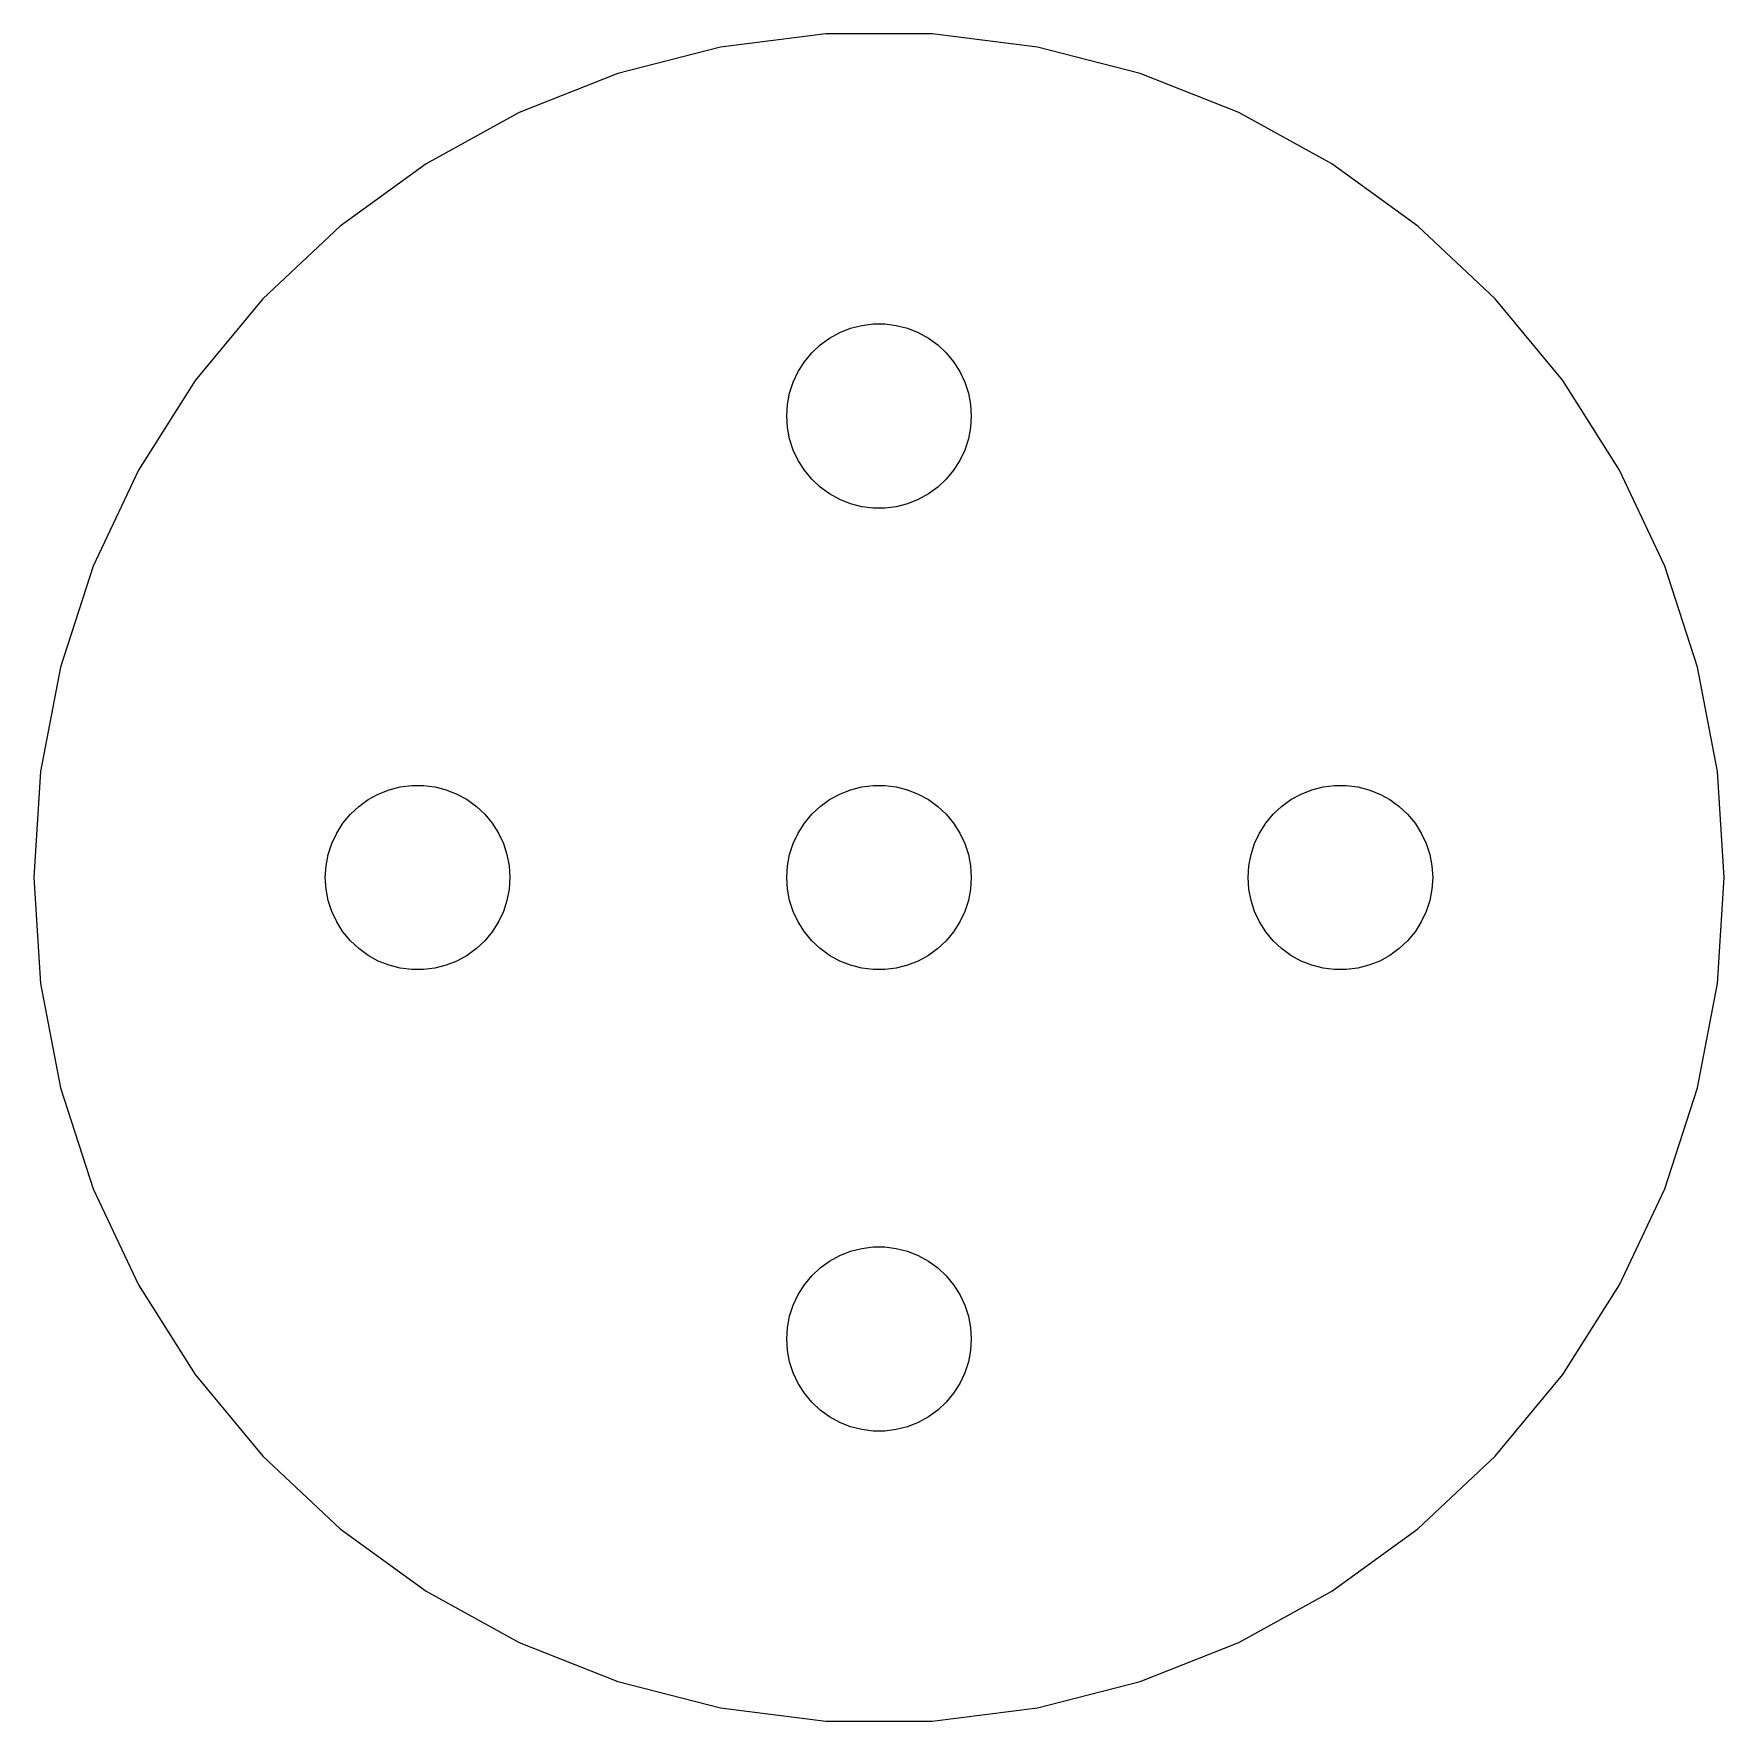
# Model space of a CAD drawing. Header units: metres. Extents: x -14 to 14, y 96 to 232.
# Drawn here: x -13.74 to 13.74, y 96.29 to 123.71 of the extents above.
import ezdxf

# ---------------------------------------------------------------- set-up
doc = ezdxf.new("R2010")
doc.units = ezdxf.units.M

msp = doc.modelspace()

# ---------------------------------------------------------------- linework, layer by layer
for p, q in [((-0.862656, 123.712), (-2.5744, 123.495)), ((0.862656, 123.712), (-0.862656, 123.712)), ((2.5744, 123.495), (0.862656, 123.712)), ((-2.5744, 123.495), (-4.24553, 123.066)), ((4.24553, 123.066), (2.5744, 123.495)), ((-4.24553, 123.066), (-5.84972, 122.431)), ((5.84972, 122.431), (4.24553, 123.066)), ((-5.84972, 122.431), (-7.36163, 121.6)), ((7.36163, 121.6), (5.84972, 122.431)), ((-7.36163, 121.6), (-8.75746, 120.586)), ((8.75746, 120.586), (7.36163, 121.6)), ((-8.75746, 120.586), (-10.0152, 119.405)), ((10.0152, 119.405), (8.75746, 120.586)), ((-10.0152, 119.405), (-11.115, 118.075)), ((11.115, 118.075), (10.0152, 119.405)), ((-0.281067, 118.973), (-0.094177, 118.997)), ((-0.094177, 118.997), (0.094177, 118.997)), ((0.094177, 118.997), (0.281067, 118.973)), ((-0.956131, 118.656), (-0.803726, 118.766)), ((-0.803726, 118.766), (-0.638657, 118.857)), ((-0.638657, 118.857), (-0.463516, 118.927)), ((-0.463516, 118.927), (-0.281067, 118.973)), ((0.281067, 118.973), (0.463516, 118.927)), ((0.463516, 118.927), (0.638657, 118.857)), ((0.638657, 118.857), (0.803726, 118.766)), ((0.803726, 118.766), (0.956131, 118.656)), ((-1.21352, 118.382), (-1.09344, 118.527)), ((-1.09344, 118.527), (-0.956131, 118.656)), ((0.956131, 118.656), (1.09344, 118.527)), ((1.09344, 118.527), (1.21352, 118.382)), ((-1.39465, 118.052), (-1.31445, 118.223)), ((-1.31445, 118.223), (-1.21352, 118.382)), ((1.21352, 118.382), (1.31445, 118.223)), ((1.31445, 118.223), (1.39465, 118.052)), ((-11.115, 118.075), (-12.0394, 116.619)), ((-1.45287, 117.873), (-1.39465, 118.052)), ((1.39465, 118.052), (1.45287, 117.873)), ((12.0394, 116.619), (11.115, 118.075)), ((-1.5, 117.5), (-1.48816, 117.688)), ((-1.48816, 117.688), (-1.45287, 117.873)), ((1.45287, 117.873), (1.48816, 117.688)), ((1.48816, 117.688), (1.5, 117.5)), ((-1.48816, 117.312), (-1.5, 117.5)), ((1.5, 117.5), (1.48816, 117.312)), ((-1.45287, 117.127), (-1.48816, 117.312)), ((-1.39465, 116.948), (-1.45287, 117.127)), ((1.45287, 117.127), (1.39465, 116.948)), ((1.48816, 117.312), (1.45287, 117.127)), ((-1.31445, 116.777), (-1.39465, 116.948)), ((1.39465, 116.948), (1.31445, 116.777)), ((-12.0394, 116.619), (-12.774, 115.058)), ((-1.21352, 116.618), (-1.31445, 116.777)), ((-1.09344, 116.473), (-1.21352, 116.618)), ((1.21352, 116.618), (1.09344, 116.473)), ((1.31445, 116.777), (1.21352, 116.618)), ((12.774, 115.058), (12.0394, 116.619)), ((-0.956131, 116.344), (-1.09344, 116.473)), ((-0.803726, 116.234), (-0.956131, 116.344)), ((-0.638657, 116.143), (-0.803726, 116.234)), ((0.803726, 116.234), (0.638657, 116.143)), ((0.956131, 116.344), (0.803726, 116.234)), ((1.09344, 116.473), (0.956131, 116.344)), ((-0.463516, 116.073), (-0.638657, 116.143)), ((-0.281067, 116.027), (-0.463516, 116.073)), ((-0.094177, 116.003), (-0.281067, 116.027)), ((0.094177, 116.003), (-0.094177, 116.003)), ((0.281067, 116.027), (0.094177, 116.003)), ((0.463516, 116.073), (0.281067, 116.027)), ((0.638657, 116.143), (0.463516, 116.073)), ((-12.774, 115.058), (-13.3072, 113.417)), ((13.3072, 113.417), (12.774, 115.058)), ((-13.3072, 113.417), (-13.6305, 111.722)), ((13.6305, 111.722), (13.3072, 113.417)), ((-13.6305, 111.722), (-13.7388, 110)), ((13.7388, 110), (13.6305, 111.722)), ((-8.30373, 111.266), (-8.13866, 111.357)), ((-8.13866, 111.357), (-7.96352, 111.427)), ((-7.96352, 111.427), (-7.78107, 111.473)), ((-7.78107, 111.473), (-7.59418, 111.497)), ((-7.59418, 111.497), (-7.40581, 111.497)), ((-7.40581, 111.497), (-7.21892, 111.473)), ((-7.21892, 111.473), (-7.03647, 111.427)), ((-7.03647, 111.427), (-6.86133, 111.357)), ((-6.86133, 111.357), (-6.69626, 111.266)), ((-0.803726, 111.266), (-0.638657, 111.357)), ((-0.638657, 111.357), (-0.463516, 111.427)), ((-0.463516, 111.427), (-0.281067, 111.473)), ((-0.281067, 111.473), (-0.094177, 111.497)), ((-0.094177, 111.497), (0.094177, 111.497)), ((0.094177, 111.497), (0.281067, 111.473)), ((0.281067, 111.473), (0.463516, 111.427)), ((0.463516, 111.427), (0.638657, 111.357)), ((0.638657, 111.357), (0.803726, 111.266)), ((6.69626, 111.266), (6.86133, 111.357)), ((6.86133, 111.357), (7.03647, 111.427)), ((7.03647, 111.427), (7.21892, 111.473)), ((7.21892, 111.473), (7.40581, 111.497)), ((7.40581, 111.497), (7.59418, 111.497)), ((7.59418, 111.497), (7.78107, 111.473)), ((7.78107, 111.473), (7.96352, 111.427)), ((7.96352, 111.427), (8.13866, 111.357)), ((8.13866, 111.357), (8.30373, 111.266)), ((-8.71352, 110.882), (-8.59344, 111.027)), ((-8.59344, 111.027), (-8.45613, 111.156)), ((-8.45613, 111.156), (-8.30373, 111.266)), ((-6.69626, 111.266), (-6.54385, 111.156)), ((-6.54385, 111.156), (-6.40654, 111.027)), ((-6.40654, 111.027), (-6.28647, 110.882)), ((-1.21352, 110.882), (-1.09344, 111.027)), ((-1.09344, 111.027), (-0.956131, 111.156)), ((-0.956131, 111.156), (-0.803726, 111.266)), ((0.803726, 111.266), (0.956131, 111.156)), ((0.956131, 111.156), (1.09344, 111.027)), ((1.09344, 111.027), (1.21352, 110.882)), ((6.28647, 110.882), (6.40654, 111.027)), ((6.40654, 111.027), (6.54385, 111.156)), ((6.54385, 111.156), (6.69626, 111.266)), ((8.30373, 111.266), (8.45613, 111.156)), ((8.45613, 111.156), (8.59344, 111.027)), ((8.59344, 111.027), (8.71352, 110.882)), ((-8.81445, 110.723), (-8.71352, 110.882)), ((-6.28647, 110.882), (-6.18553, 110.723)), ((-1.31445, 110.723), (-1.21352, 110.882)), ((1.21352, 110.882), (1.31445, 110.723)), ((6.18553, 110.723), (6.28647, 110.882)), ((8.71352, 110.882), (8.81445, 110.723)), ((-8.95287, 110.373), (-8.89465, 110.552)), ((-8.89465, 110.552), (-8.81445, 110.723)), ((-6.18553, 110.723), (-6.10533, 110.552)), ((-6.10533, 110.552), (-6.04712, 110.373)), ((-1.45287, 110.373), (-1.39465, 110.552)), ((-1.39465, 110.552), (-1.31445, 110.723)), ((1.31445, 110.723), (1.39465, 110.552)), ((1.39465, 110.552), (1.45287, 110.373)), ((6.04712, 110.373), (6.10533, 110.552)), ((6.10533, 110.552), (6.18553, 110.723)), ((8.81445, 110.723), (8.89465, 110.552)), ((8.89465, 110.552), (8.95287, 110.373)), ((-9, 110), (-8.98816, 110.188)), ((-8.98816, 110.188), (-8.95287, 110.373)), ((-6.04712, 110.373), (-6.01183, 110.188)), ((-6.01183, 110.188), (-6, 110)), ((-1.5, 110), (-1.48816, 110.188)), ((-1.48816, 110.188), (-1.45287, 110.373)), ((1.45287, 110.373), (1.48816, 110.188)), ((1.48816, 110.188), (1.5, 110)), ((6, 110), (6.01183, 110.188)), ((6.01183, 110.188), (6.04712, 110.373)), ((8.95287, 110.373), (8.98816, 110.188)), ((8.98816, 110.188), (9, 110)), ((-13.7388, 110), (-13.6305, 108.278)), ((-8.98816, 109.812), (-9, 110)), ((-6, 110), (-6.01183, 109.812)), ((-1.48816, 109.812), (-1.5, 110)), ((1.5, 110), (1.48816, 109.812)), ((6.01183, 109.812), (6, 110)), ((9, 110), (8.98816, 109.812)), ((13.6305, 108.278), (13.7388, 110)), ((-8.95287, 109.627), (-8.98816, 109.812)), ((-6.01183, 109.812), (-6.04712, 109.627)), ((-1.45287, 109.627), (-1.48816, 109.812)), ((1.48816, 109.812), (1.45287, 109.627)), ((6.04712, 109.627), (6.01183, 109.812)), ((8.98816, 109.812), (8.95287, 109.627)), ((-8.89465, 109.448), (-8.95287, 109.627)), ((-8.81445, 109.277), (-8.89465, 109.448)), ((-6.10533, 109.448), (-6.18553, 109.277)), ((-6.04712, 109.627), (-6.10533, 109.448)), ((-1.39465, 109.448), (-1.45287, 109.627)), ((-1.31445, 109.277), (-1.39465, 109.448)), ((1.39465, 109.448), (1.31445, 109.277)), ((1.45287, 109.627), (1.39465, 109.448)), ((6.10533, 109.448), (6.04712, 109.627)), ((6.18553, 109.277), (6.10533, 109.448)), ((8.89465, 109.448), (8.81445, 109.277)), ((8.95287, 109.627), (8.89465, 109.448)), ((-8.71352, 109.118), (-8.81445, 109.277)), ((-8.59344, 108.973), (-8.71352, 109.118)), ((-6.28647, 109.118), (-6.40654, 108.973)), ((-6.18553, 109.277), (-6.28647, 109.118)), ((-1.21352, 109.118), (-1.31445, 109.277)), ((-1.09344, 108.973), (-1.21352, 109.118)), ((1.21352, 109.118), (1.09344, 108.973)), ((1.31445, 109.277), (1.21352, 109.118)), ((6.28647, 109.118), (6.18553, 109.277)), ((6.40654, 108.973), (6.28647, 109.118)), ((8.71352, 109.118), (8.59344, 108.973)), ((8.81445, 109.277), (8.71352, 109.118)), ((-8.45613, 108.844), (-8.59344, 108.973)), ((-8.30373, 108.734), (-8.45613, 108.844)), ((-6.54385, 108.844), (-6.69626, 108.734)), ((-6.40654, 108.973), (-6.54385, 108.844)), ((-0.956131, 108.844), (-1.09344, 108.973)), ((-0.803726, 108.734), (-0.956131, 108.844)), ((0.956131, 108.844), (0.803726, 108.734)), ((1.09344, 108.973), (0.956131, 108.844)), ((6.54385, 108.844), (6.40654, 108.973)), ((6.69626, 108.734), (6.54385, 108.844)), ((8.45613, 108.844), (8.30373, 108.734)), ((8.59344, 108.973), (8.45613, 108.844)), ((-8.13866, 108.643), (-8.30373, 108.734)), ((-7.96352, 108.573), (-8.13866, 108.643)), ((-7.78107, 108.527), (-7.96352, 108.573)), ((-7.03647, 108.573), (-7.21892, 108.527)), ((-6.86133, 108.643), (-7.03647, 108.573)), ((-6.69626, 108.734), (-6.86133, 108.643)), ((-0.638657, 108.643), (-0.803726, 108.734)), ((-0.463516, 108.573), (-0.638657, 108.643)), ((-0.281067, 108.527), (-0.463516, 108.573)), ((0.463516, 108.573), (0.281067, 108.527)), ((0.638657, 108.643), (0.463516, 108.573)), ((0.803726, 108.734), (0.638657, 108.643)), ((6.86133, 108.643), (6.69626, 108.734)), ((7.03647, 108.573), (6.86133, 108.643)), ((7.21892, 108.527), (7.03647, 108.573)), ((7.96352, 108.573), (7.78107, 108.527)), ((8.13866, 108.643), (7.96352, 108.573)), ((8.30373, 108.734), (8.13866, 108.643)), ((-13.6305, 108.278), (-13.3072, 106.583)), ((-7.59418, 108.503), (-7.78107, 108.527)), ((-7.40581, 108.503), (-7.59418, 108.503)), ((-7.21892, 108.527), (-7.40581, 108.503)), ((-0.094177, 108.503), (-0.281067, 108.527)), ((0.094177, 108.503), (-0.094177, 108.503)), ((0.281067, 108.527), (0.094177, 108.503)), ((7.40581, 108.503), (7.21892, 108.527)), ((7.59418, 108.503), (7.40581, 108.503)), ((7.78107, 108.527), (7.59418, 108.503)), ((13.3072, 106.583), (13.6305, 108.278)), ((-13.3072, 106.583), (-12.774, 104.942)), ((12.774, 104.942), (13.3072, 106.583)), ((-12.774, 104.942), (-12.0394, 103.381)), ((12.0394, 103.381), (12.774, 104.942)), ((-0.638657, 103.857), (-0.463516, 103.927)), ((-0.463516, 103.927), (-0.281067, 103.973)), ((-0.281067, 103.973), (-0.094177, 103.997)), ((-0.094177, 103.997), (0.094177, 103.997)), ((0.094177, 103.997), (0.281067, 103.973)), ((0.281067, 103.973), (0.463516, 103.927)), ((0.463516, 103.927), (0.638657, 103.857)), ((-1.09344, 103.527), (-0.956131, 103.656)), ((-0.956131, 103.656), (-0.803726, 103.766)), ((-0.803726, 103.766), (-0.638657, 103.857)), ((0.638657, 103.857), (0.803726, 103.766)), ((0.803726, 103.766), (0.956131, 103.656)), ((0.956131, 103.656), (1.09344, 103.527)), ((-12.0394, 103.381), (-11.115, 101.925)), ((-1.31445, 103.223), (-1.21352, 103.382)), ((-1.21352, 103.382), (-1.09344, 103.527)), ((1.09344, 103.527), (1.21352, 103.382)), ((1.21352, 103.382), (1.31445, 103.223)), ((11.115, 101.925), (12.0394, 103.381)), ((-1.45287, 102.873), (-1.39465, 103.052)), ((-1.39465, 103.052), (-1.31445, 103.223)), ((1.31445, 103.223), (1.39465, 103.052)), ((1.39465, 103.052), (1.45287, 102.873)), ((-1.48816, 102.688), (-1.45287, 102.873)), ((1.45287, 102.873), (1.48816, 102.688)), ((-1.5, 102.5), (-1.48816, 102.688)), ((-1.48816, 102.312), (-1.5, 102.5)), ((1.48816, 102.688), (1.5, 102.5)), ((1.5, 102.5), (1.48816, 102.312)), ((-1.45287, 102.127), (-1.48816, 102.312)), ((1.48816, 102.312), (1.45287, 102.127)), ((-1.39465, 101.948), (-1.45287, 102.127)), ((-1.31445, 101.777), (-1.39465, 101.948)), ((1.39465, 101.948), (1.31445, 101.777)), ((1.45287, 102.127), (1.39465, 101.948)), ((-11.115, 101.925), (-10.0152, 100.595)), ((-1.21352, 101.618), (-1.31445, 101.777)), ((1.31445, 101.777), (1.21352, 101.618)), ((10.0152, 100.595), (11.115, 101.925)), ((-1.09344, 101.473), (-1.21352, 101.618)), ((-0.956131, 101.344), (-1.09344, 101.473)), ((1.09344, 101.473), (0.956131, 101.344)), ((1.21352, 101.618), (1.09344, 101.473)), ((-0.803726, 101.234), (-0.956131, 101.344)), ((-0.638657, 101.143), (-0.803726, 101.234)), ((-0.463516, 101.073), (-0.638657, 101.143)), ((0.638657, 101.143), (0.463516, 101.073)), ((0.803726, 101.234), (0.638657, 101.143)), ((0.956131, 101.344), (0.803726, 101.234)), ((-0.281067, 101.027), (-0.463516, 101.073)), ((-0.094177, 101.003), (-0.281067, 101.027)), ((0.094177, 101.003), (-0.094177, 101.003)), ((0.281067, 101.027), (0.094177, 101.003)), ((0.463516, 101.073), (0.281067, 101.027)), ((-10.0152, 100.595), (-8.75746, 99.414)), ((8.75746, 99.414), (10.0152, 100.595)), ((-8.75746, 99.414), (-7.36163, 98.3999)), ((7.36163, 98.3999), (8.75746, 99.414)), ((-7.36163, 98.3999), (-5.84972, 97.5687)), ((5.84972, 97.5687), (7.36163, 98.3999)), ((-5.84972, 97.5687), (-4.24553, 96.9336)), ((4.24553, 96.9336), (5.84972, 97.5687)), ((-4.24553, 96.9336), (-2.5744, 96.5045)), ((2.5744, 96.5045), (4.24553, 96.9336)), ((-2.5744, 96.5045), (-0.862656, 96.2883)), ((0.862656, 96.2883), (2.5744, 96.5045)), ((-0.862656, 96.2883), (0.862656, 96.2883))]:
    msp.add_line(p, q)

doc.saveas('drawing.dxf')
